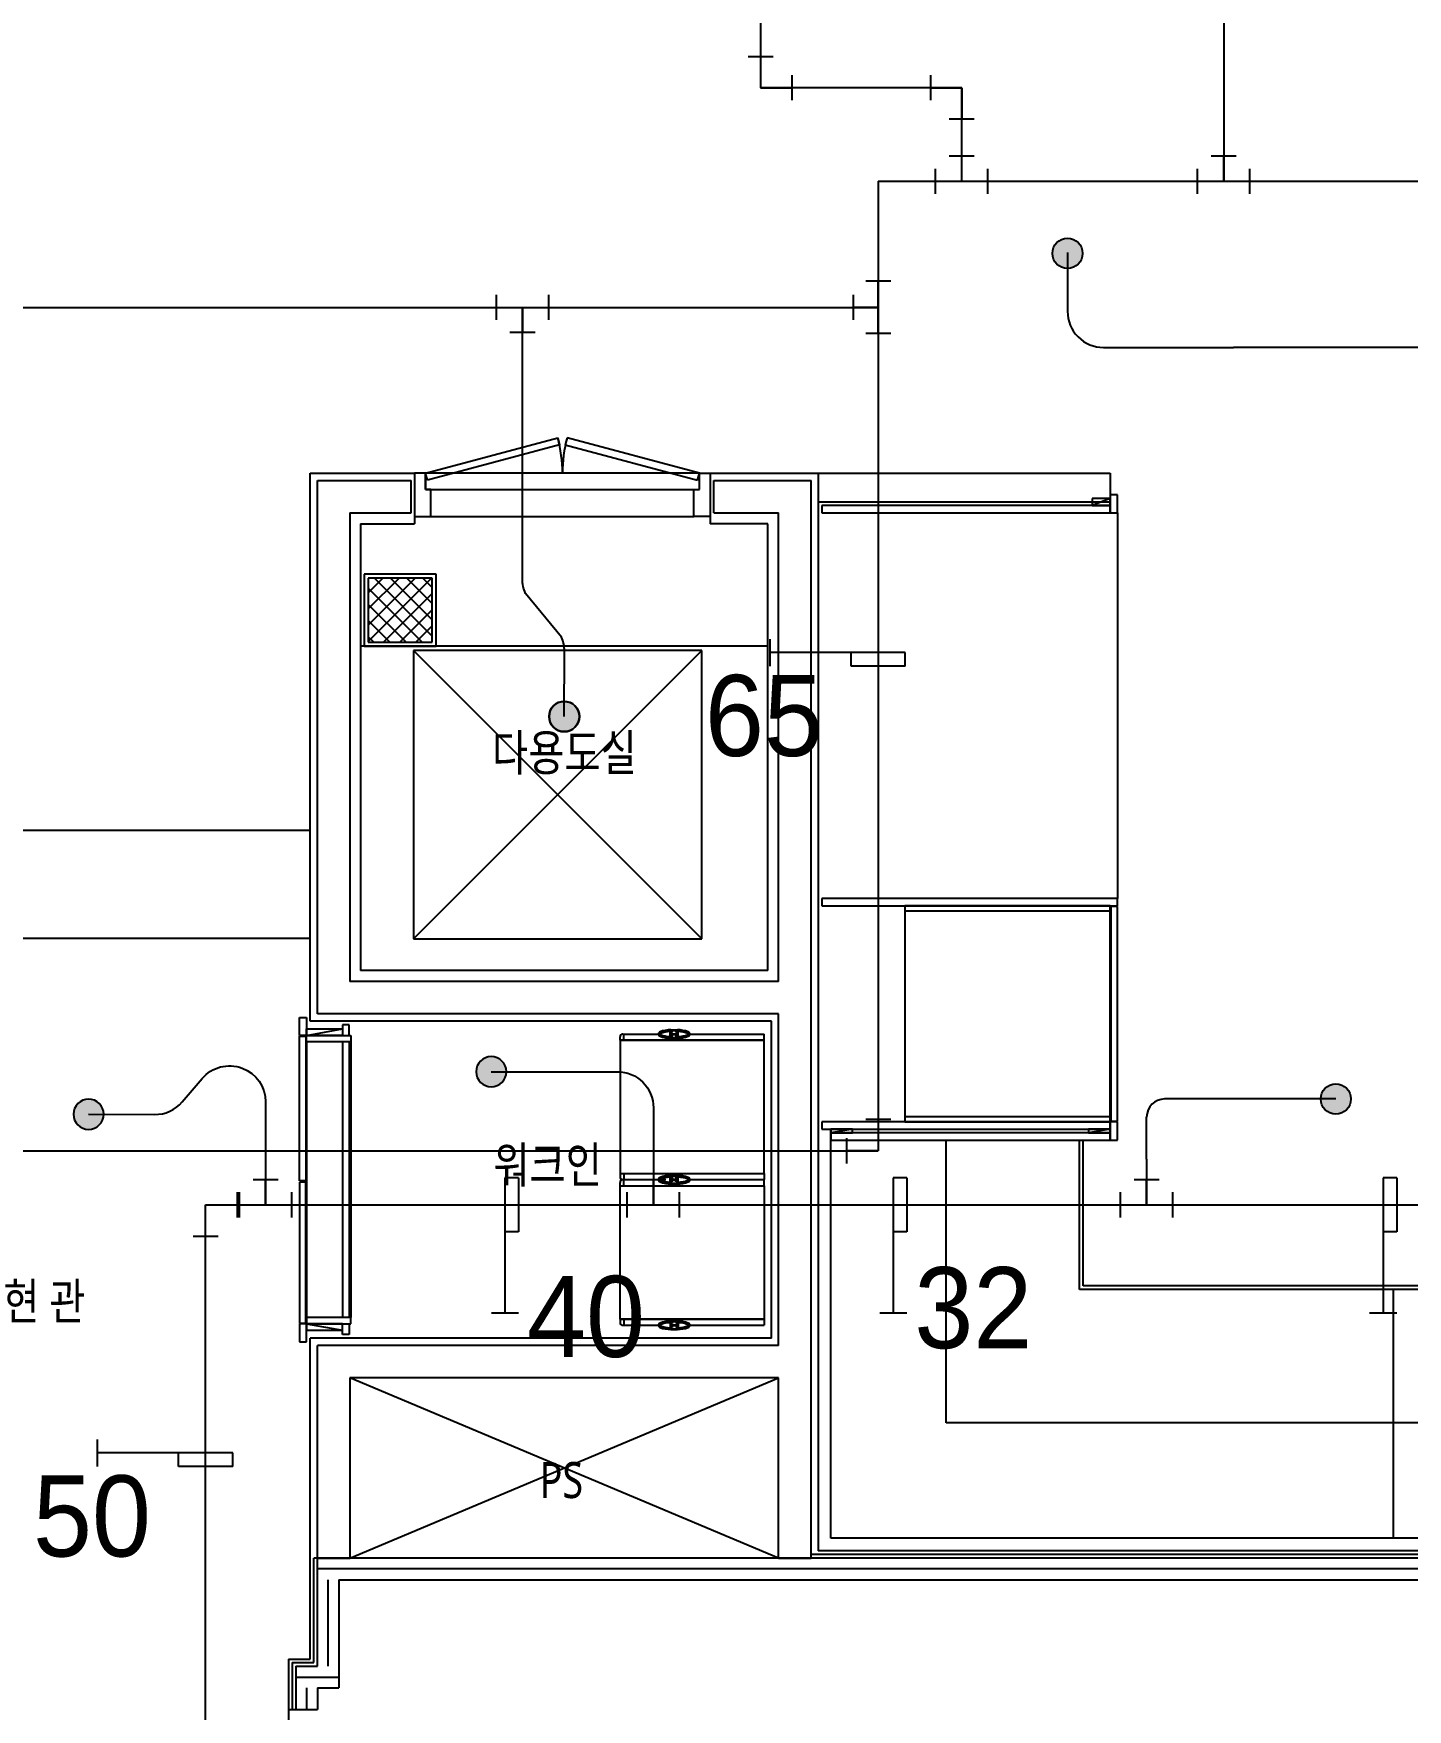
# Model space of a CAD drawing. Header units: millimetres. Extents: x 238075 to 303070, y -258150 to -205841.
# Drawn here: x 268275 to 272088, y -229341 to -224691 of the extents above; entities that cross this region are included whole.
import ezdxf
from ezdxf.enums import TextEntityAlignment as Align

# ---------------------------------------------------------------- set-up
doc = ezdxf.new("R2010")
doc.units = ezdxf.units.MM
doc.header["$LTSCALE"] = 200
for name, color, linetype in [('-소화(SP가지관)', 3, 'Continuous'), ('-소화(SP헤드하향)', 2, 'Continuous'), ('L4', 4, 'Continuous'), ('SP 배관  변경', 6, 'Continuous'), ('SP 후렉시블', 7, 'Continuous'), ('TEX', 3, 'Continuous'), ('아파트', 253, 'Continuous')]:
    doc.layers.add(name, color=color, linetype=linetype)
doc.styles.add('돋움', font='Dotum.ttf')
doc.styles.add('맑은고딕', font='malgun.ttf', dxfattribs={"width": 0.8})
doc.linetypes.add('BATTING', pattern='A,0.0001,-0.1,[134,ltypeshp.shx,S=0.1,R=0,X=-0.1,Y=0],-0.2,[134,ltypeshp.shx,S=0.1,R=180,X=0.1,Y=0],-0.1', length=0.4001)

# ---------------------------------------------------------------- blocks, each defined once
blk = doc.blocks.new('A$C39172136')
at = {"layer": '-소화(SP헤드하향)'}
blk.add_hatch(color=0, dxfattribs=at).paths.add_polyline_path([(0, -42, -1), (0, 42, -1)])
at = {"layer": '-소화(SP헤드하향)', "color": 0}
blk.add_circle((0, 0), 42, dxfattribs=at)
blk = doc.blocks.new('A$C4E9C0D0D')
at = {"layer": '-소화(SP헤드하향)'}
blk.add_hatch(color=0, dxfattribs=at).paths.add_polyline_path([(2642, 2600, -1), (2558, 2600, -1)])
at = {"layer": '-소화(SP헤드하향)', "color": 0}
blk.add_circle((2600, 2600, 0), 42, dxfattribs=at)
blk = doc.blocks.new('A$C78BA73EA')
for p, q in [((0.5, 5), (0.5, 0)), ((1, 5), (0.5, 5)), ((1, 5), (1, 3)), ((1, 3), (0.5, 3)), ((1, 0), (0, 0))]:
    blk.add_line(p, q)
blk = doc.blocks.new('A$C1978247E')
at = {"color": 0}
for p, q in [((-45.1, 90), (45.1, 90)), ((0, 0), (0, 90)), ((-93.8, -45.1), (-93.8, 45.1)), ((93.8, 0), (-93.8, 0)), ((93.8, -45.1), (93.8, 45.1))]:
    blk.add_line(p, q, dxfattribs=at)
blk = doc.blocks.new('A$C476E3A35')
at = {"color": 0}
for p, q in [((112.5, 0), (0, 0)), ((0, 0), (0, -113.2)), ((112.5, 45.1), (112.5, -45.1)), ((-45.1, -113.2), (45.1, -113.2))]:
    blk.add_line(p, q, dxfattribs=at)

msp = doc.modelspace()

# ---------------------------------------------------------------- linework, layer by layer
at = {"layer": '-소화(SP가지관)', "color": 6}
for p, q in [((271577.7, -222348.2, 54985.4), (271577.7, -225101.2, 54985.4)), ((270292.7, -222554.1, 54985.4), (270292.7, -224841.7, 54985.4)), ((270850.6, -224841.7, 54985.4), (270292.7, -224841.7, 54985.4)), ((270850.6, -225101.2, 54985.4), (270850.6, -224841.7, 54985.4)), ((267597.7, -225451.2, 54985.4), (270619.1, -225451.2, 54985.4)), ((269995.1, -227814.9, 54985.4), (269995.1, -227941.2, 54985.4)), ((271363.8, -227814.3, 54985.4), (271363.8, -227941.2, 54985.4))]:
    msp.add_line(p, q, dxfattribs=at)
at = {"layer": '-소화(SP가지관)', "color": 2, "ltscale": 0.25}
for p, q in [((270619.1, -225101.2, 54985.4), (277737.7, -225101.2, 54985.4)), ((270619.1, -225101.2, 54985.4), (270619.1, -227791.2, 54985.4)), ((267552.6, -227791.2, 54985.4), (270619.1, -227791.2, 54985.4)), ((268752.6, -229736.8, 54985.4), (268752.6, -227941.2, 54985.4)), ((268752.6, -227941.2, 54985.4), (273060.9, -227941.2, 54985.4))]:
    msp.add_line(p, q, dxfattribs=at)
at = {"layer": '-소화(SP가지관)', "ltscale": 2}
for p, q in [((269631.7, -225974.1, 54985.4), (269631.7, -225451.2, 54985.4)), ((274010.7, -225562.3, 54985.4), (271604.5, -225562.3, 54985.4))]:
    msp.add_line(p, q, dxfattribs=at)
for p, q in [((271888.8, -227647.4, 54985.4), (271413.8, -227647.4, 54985.4)), ((271363.8, -227814.3, 54985.4), (271363.8, -227697.4, 54985.4))]:
    msp.add_line(p, q)
msp.add_arc((271413.8, -227697.4, 54985.4), 50, 90, 180)
at = {"layer": 'L4'}
for p, q in [((269362.6, -225911.2), (269729.7, -225812.9)), ((269734.9, -225832.2), (269367.8, -225930.5)), ((269729.7, -225812.9), (269734.9, -225832.2)), ((269755.6, -225812.9), (269750.4, -225832.2)), ((269750.4, -225832.2), (270117.5, -225930.5)), ((270122.6, -225911.2), (269755.6, -225812.9)), ((269042.6, -227431.2), (269042.6, -225911.2)), ((269042.6, -225911.2), (269332.6, -225911.2)), ((269062.6, -225931.2), (269322.6, -225931.2)), ((269062.6, -227411.2), (269062.6, -225931.2)), ((269322.6, -226021.2), (269322.6, -225931.2)), ((269362.6, -225911.2), (269332.6, -225911.2)), ((269332.6, -225911.2), (269332.6, -226031.2)), ((269367.8, -225930.5), (269362.6, -225911.2)), ((269362.6, -225956.2), (269362.6, -225911.2)), ((270122.6, -225911.2), (269362.6, -225911.2)), ((269362.6, -225911.2), (269362.6, -225956.2)), ((270117.5, -225930.5), (270122.6, -225911.2)), ((270122.6, -225911.2), (270152.6, -225911.2)), ((270122.6, -225956.2), (270122.6, -225911.2)), ((270122.6, -225956.2), (270122.6, -225911.2)), ((270152.6, -225911.2), (270452.6, -225911.2)), ((270152.6, -225911.2), (270152.6, -226031.2)), ((270162.6, -225931.2), (270432.6, -225931.2)), ((270162.6, -226021.2), (270162.6, -225931.2)), ((270432.6, -228921.2), (270432.6, -225931.2)), ((270452.6, -225911.2), (270452.6, -228901.2)), ((270452.6, -225911.2), (271262.6, -225911.2)), ((271262.6, -225911.2), (271262.6, -225991.2)), ((269377.6, -225956.2), (269362.6, -225956.2)), ((269362.6, -225956.2), (270122.6, -225956.2)), ((269377.6, -226031.2), (269377.6, -225956.2)), ((270107.6, -226031.2), (270107.6, -225956.2)), ((270107.6, -225956.2), (270122.6, -225956.2)), ((271262.6, -225981.2), (271212.6, -226001.2)), ((271212.6, -225981.2), (271212.6, -226001.2)), ((271262.6, -225981.2), (271212.6, -225981.2)), ((271282.6, -225971.2), (271262.6, -225971.2)), ((271262.6, -225971.2), (271262.6, -226021.2)), ((271262.6, -226001.2), (271262.6, -225981.2)), ((271282.6, -226021.2), (271282.6, -225971.2)), ((269152.6, -226021.2), (269152.6, -227321.2)), ((269152.6, -226021.2), (269322.6, -226021.2)), ((269332.6, -226031.2), (269332.6, -226051.2)), ((269332.6, -226031.2), (269377.6, -226031.2)), ((269377.6, -226031.2), (270107.6, -226031.2)), ((270152.6, -226031.2), (270107.6, -226031.2)), ((270152.6, -226031.2), (270152.6, -226051.2)), ((270162.6, -226021.2), (270342.6, -226021.2)), ((270342.6, -227321.2), (270342.6, -226021.2)), ((271262.6, -225991.2), (270452.6, -225991.2)), ((270462.6, -226001.2), (270462.6, -226021.2)), ((271262.6, -226001.2), (270462.6, -226001.2)), ((270462.6, -226021.2), (271262.6, -226021.2)), ((271212.6, -226001.2), (271262.6, -226001.2)), ((271262.6, -226021.2), (271262.6, -226001.2)), ((271262.6, -226021.2), (271282.6, -226021.2)), ((271282.6, -226021.2), (271282.6, -227091.2)), ((271282.6, -226021.2), (271282.6, -227091.2)), ((269182.6, -226051.2), (269182.6, -227291.2)), ((269182.6, -226051.2), (269332.6, -226051.2)), ((270312.6, -226051.2), (270152.6, -226051.2)), ((270312.6, -227291.2), (270312.6, -226051.2)), ((269392.6, -226191.2), (269192.6, -226191.2)), ((269192.6, -226191.2), (269192.6, -226391.2)), ((269381.4, -226202.5), (269203.9, -226202.5)), ((269203.9, -226202.5), (269203.9, -226380)), ((269203.9, -226243), (269244.4, -226202.5)), ((269203.9, -226287.9), (269289.3, -226202.5)), ((269203.9, -226332.8), (269334.2, -226202.5)), ((269203.9, -226377.7), (269379.1, -226202.5)), ((269381.4, -226362.9), (269221, -226202.5)), ((269381.4, -226318), (269265.9, -226202.5)), ((269381.4, -226273.1), (269310.8, -226202.5)), ((269381.4, -226228.2), (269355.7, -226202.5)), ((269381.4, -226380), (269381.4, -226202.5)), ((269392.6, -226391.2), (269392.6, -226191.2)), ((269353.6, -226380), (269203.9, -226230.3)), ((269246.5, -226380), (269381.4, -226245.1)), ((269308.7, -226380), (269203.9, -226275.2)), ((269291.4, -226380), (269381.4, -226290)), ((269263.8, -226380), (269203.9, -226320.1)), ((269336.3, -226380), (269381.4, -226334.9)), ((270312.6, -226391.2), (269182.6, -226391.2)), ((269192.6, -226391.2), (269392.6, -226391.2)), ((269218.9, -226380), (269203.9, -226365)), ((269203.9, -226380), (269381.4, -226380)), ((269329.5, -226403.4, 0), (270129.5, -227203.4, 0)), ((269329.5, -227203.4, 0), (270129.5, -226403.4, 0)), ((270129.5, -226403.4, 0), (269329.5, -226403.4, 0)), ((269329.5, -226403.4, 0), (269329.5, -227203.4, 0)), ((269381.2, -226380), (269381.4, -226379.8)), ((270129.5, -227203.4, 0), (270129.5, -226403.4, 0)), ((267812.6, -226901.2), (269042.6, -226901.2)), ((270462.6, -227091.2), (270462.6, -227111.2)), ((271282.6, -227091.2), (270462.6, -227091.2)), ((271282.6, -227111.2), (271282.6, -227091.2)), ((270462.6, -227111.2), (271282.6, -227111.2)), ((271262.6, -227111.2), (270692.6, -227111.2)), ((270692.6, -227111.2), (270692.6, -227711.2)), ((271262.6, -227126.2), (270692.6, -227126.2)), ((271262.6, -227711.2), (271262.6, -227111.2)), ((271282.6, -227113.2), (271264.6, -227113.2)), ((271264.6, -227113.2), (271264.6, -227709.2)), ((271282.6, -227709.2), (271282.6, -227113.2)), ((267812.6, -227201.2), (269042.6, -227201.2)), ((269329.5, -227203.4, 0), (270129.5, -227203.4, 0)), ((270312.6, -227291.2), (269182.6, -227291.2)), ((270342.6, -227321.2), (269152.6, -227321.2)), ((269012.6, -227471.2), (269012.6, -227421.2)), ((269012.6, -227421.2), (269032.6, -227421.2)), ((269032.6, -227421.2), (269032.6, -227471.2)), ((270322.6, -227431.2), (269042.6, -227431.2)), ((270342.6, -227411.2), (269062.6, -227411.2)), ((270322.6, -228311.2), (270322.6, -227431.2)), ((270342.6, -228331.2), (270342.6, -227411.2)), ((269032.6, -227471.2), (269012.6, -227471.2)), ((269012.6, -227874.2), (269012.6, -227473.3)), ((269012.6, -227473.3), (269030.6, -227473.3)), ((269030.6, -227473.3), (269030.6, -227874.2)), ((269032.6, -227471.2), (269132.6, -227453.2)), ((269032.6, -227471.2), (269032.6, -227453.2)), ((269032.6, -227453.2), (269132.6, -227453.2)), ((269032.6, -227489.2), (269032.6, -227471.2)), ((269032.6, -227471.2), (269155.6, -227471.2)), ((269132.6, -227471.2), (269032.6, -227471.2)), ((269150.6, -227441.2), (269132.6, -227441.2)), ((269132.6, -227441.2), (269132.6, -227471.2)), ((269132.6, -227453.2), (269132.6, -227471.2)), ((269132.6, -227471.2), (269150.6, -227471.2)), ((269150.6, -227471.2), (269150.6, -227441.2)), ((269155.6, -227471.2), (269155.6, -227489.2)), ((269902.6, -227484.2), (269902.6, -227475.2)), ((269910.6, -227467.2), (270010.6, -227467.2)), ((269912.6, -227484.2), (269912.6, -227467.2)), ((270009.1, -227467.2), (270012.6, -227467.2)), ((270041.4, -227474), (270041.4, -227460.4)), ((270043.4, -227455.7), (270061.8, -227455.7)), ((270043.4, -227457.2), (270061.8, -227457.2)), ((270043.4, -227459.2), (270043.4, -227460.7)), ((270047.1, -227460.7), (270043.4, -227460.7)), ((270043.4, -227466.2), (270043.4, -227462.7)), ((270045.9, -227466.2), (270043.4, -227466.2)), ((270045.9, -227466.2), (270043.4, -227466.2)), ((270043.4, -227471.7), (270043.4, -227468.2)), ((270045.9, -227468.2), (270043.4, -227468.2)), ((270047.1, -227473.7), (270043.4, -227473.7)), ((270043.4, -227473.7), (270043.4, -227475.2)), ((270043.4, -227475.2), (270043.4, -227473.7)), ((270043.4, -227477.2), (270061.8, -227477.2)), ((270045.9, -227465.7), (270045.9, -227466.2)), ((270047.1, -227465.7), (270045.9, -227465.7)), ((270045.9, -227465.7), (270045.9, -227466.2)), ((270047.1, -227465.7), (270045.9, -227465.7)), ((270045.9, -227468.7), (270045.9, -227468.2)), ((270045.9, -227468.7), (270045.9, -227468.2)), ((270047.1, -227468.7), (270045.9, -227468.7)), ((270047.1, -227468.7), (270045.9, -227468.7)), ((270047.1, -227462.7), (270047.1, -227460.7)), ((270047.1, -227465.7), (270047.1, -227466.2)), ((270047.1, -227465.7), (270047.1, -227466.2)), ((270047.1, -227466.2), (270058.1, -227466.2)), ((270047.1, -227468.7), (270047.1, -227468.2)), ((270047.1, -227468.7), (270047.1, -227468.2)), ((270047.1, -227468.2), (270058.1, -227468.2)), ((270047.1, -227473.7), (270047.1, -227471.7)), ((270052.6, -227468.2), (270052.6, -227466.2)), ((270058.1, -227462.7), (270058.1, -227460.7)), ((270058.1, -227460.7), (270061.8, -227460.7)), ((270058.1, -227465.7), (270058.1, -227466.2)), ((270058.1, -227465.7), (270059.3, -227465.7)), ((270058.1, -227465.7), (270058.1, -227466.2)), ((270058.1, -227465.7), (270059.3, -227465.7)), ((270058.1, -227468.7), (270058.1, -227468.2)), ((270058.1, -227468.7), (270058.1, -227468.2)), ((270058.1, -227468.7), (270059.3, -227468.7)), ((270058.1, -227468.7), (270059.3, -227468.7)), ((270058.1, -227473.7), (270058.1, -227471.7)), ((270058.1, -227473.7), (270061.8, -227473.7)), ((270059.3, -227465.7), (270059.3, -227466.2)), ((270059.3, -227465.7), (270059.3, -227466.2)), ((270059.3, -227466.2), (270061.8, -227466.2)), ((270059.3, -227466.2), (270061.8, -227466.2)), ((270059.3, -227468.7), (270059.3, -227468.2)), ((270059.3, -227468.2), (270061.9, -227468.2)), ((270059.3, -227468.7), (270059.3, -227468.2)), ((270061.8, -227459.2), (270061.8, -227460.7)), ((270061.8, -227466.2), (270061.8, -227462.7)), ((270061.8, -227473.7), (270061.8, -227475.2)), ((270061.8, -227475.2), (270061.8, -227473.7)), ((270061.9, -227471.7), (270061.9, -227468.2)), ((270063.8, -227474), (270063.8, -227460.4)), ((270092.6, -227467.2), (270096.1, -227467.2)), ((270094.6, -227467.2), (270302.6, -227467.2)), ((270302.6, -227484.2), (270302.6, -227467.2)), ((269032.6, -227489.2), (269032.6, -228253.2)), ((269155.6, -227489.2), (269032.6, -227489.2)), ((269132.6, -227489.2), (269132.6, -228253.2)), ((269150.6, -227489.2), (269150.6, -228253.2)), ((269155.6, -227489.2), (269155.6, -228253.2)), ((270302.6, -227484.2), (269902.6, -227484.2)), ((269902.6, -227484.2), (269902.6, -227854.2)), ((269902.6, -227484.2), (270302.6, -227484.2)), ((270043.4, -227478.7), (270061.8, -227478.7)), ((270302.6, -227854.2), (270302.6, -227484.2)), ((270692.6, -227696.2), (271262.6, -227696.2)), ((271264.6, -227709.2), (271282.6, -227709.2)), ((270462.6, -227711.2), (270462.6, -227731.2)), ((271262.6, -227711.2), (270462.6, -227711.2)), ((270462.6, -227731.2), (271262.6, -227731.2)), ((270487.6, -228866.2), (270487.6, -227731.2)), ((270547.6, -227731.2), (270487.6, -227741.2)), ((270547.6, -227731.2), (270487.6, -227731.2)), ((270487.6, -227731.2), (270487.6, -227741.2)), ((270487.6, -227741.2), (270547.6, -227741.2)), ((270487.6, -227741.2), (270487.6, -227761.2)), ((271262.6, -227741.2), (270487.6, -227741.2)), ((270547.6, -227741.2), (270547.6, -227731.2)), ((270692.6, -227711.2), (271262.6, -227711.2)), ((271262.6, -227731.2), (271202.6, -227741.2)), ((271262.6, -227731.2), (271202.6, -227731.2)), ((271202.6, -227731.2), (271202.6, -227741.2)), ((271202.6, -227741.2), (271262.6, -227741.2)), ((271282.6, -227711.2), (271262.6, -227711.2)), ((271262.6, -227711.2), (271262.6, -227761.2)), ((271262.6, -227731.2), (271262.6, -227711.2)), ((271262.6, -227741.2), (271262.6, -227731.2)), ((271262.6, -227761.2), (271262.6, -227741.2)), ((271282.6, -227761.2), (271282.6, -227711.2)), ((270487.6, -227761.2), (271262.6, -227761.2)), ((270807.6, -228546.2), (270807.6, -227761.2)), ((271177.6, -228176.2), (271177.6, -227761.2)), ((271187.6, -228166.2), (271187.6, -227761.2)), ((271262.6, -227761.2), (271282.6, -227761.2)), ((269030.6, -227874.2), (269012.6, -227874.2)), ((269032.6, -227876.2), (269012.6, -227876.2)), ((269030.6, -227878.2), (269012.6, -227878.2)), ((269012.6, -227878.2), (269012.6, -228269.1)), ((269030.6, -228269.1), (269030.6, -227878.2)), ((269902.6, -227854.2), (270302.6, -227854.2)), ((269902.6, -227854.2), (269902.6, -227863.2)), ((269902.6, -227854.2), (270302.6, -227854.2)), ((269902.6, -227888.2), (269902.6, -227879.2)), ((269902.6, -227888.2), (270302.6, -227888.2)), ((269902.6, -228258.2), (269902.6, -227888.2)), ((269902.6, -227888.2), (270302.6, -227888.2)), ((269910.6, -227871.2), (270010.6, -227871.2)), ((269910.6, -227871.2), (270010.6, -227871.2)), ((269912.6, -227854.2), (269912.6, -227871.2)), ((269912.6, -227888.2), (269912.6, -227871.2)), ((270009.1, -227871.2), (270012.6, -227871.2)), ((270041.4, -227878), (270041.4, -227864.4)), ((270043.4, -227859.7), (270061.8, -227859.7)), ((270043.4, -227861.2), (270061.8, -227861.2)), ((270043.4, -227863.2), (270043.4, -227864.7)), ((270047.1, -227864.7), (270043.4, -227864.7)), ((270043.4, -227870.2), (270043.4, -227866.7)), ((270045.9, -227870.2), (270043.4, -227870.2)), ((270045.9, -227870.2), (270043.4, -227870.2)), ((270043.4, -227875.7), (270043.4, -227872.2)), ((270045.9, -227872.2), (270043.4, -227872.2)), ((270047.1, -227877.7), (270043.4, -227877.7)), ((270043.4, -227877.7), (270043.4, -227879.2)), ((270043.4, -227879.2), (270043.4, -227877.7)), ((270043.4, -227881.2), (270061.8, -227881.2)), ((270043.4, -227882.7), (270061.8, -227882.7)), ((270045.9, -227869.7), (270045.9, -227870.2)), ((270047.1, -227869.7), (270045.9, -227869.7)), ((270045.9, -227869.7), (270045.9, -227870.2)), ((270047.1, -227869.7), (270045.9, -227869.7)), ((270045.9, -227872.7), (270045.9, -227872.2)), ((270045.9, -227872.7), (270045.9, -227872.2)), ((270047.1, -227872.7), (270045.9, -227872.7)), ((270047.1, -227872.7), (270045.9, -227872.7)), ((270047.1, -227866.7), (270047.1, -227864.7)), ((270047.1, -227869.7), (270047.1, -227870.2)), ((270047.1, -227869.7), (270047.1, -227870.2)), ((270047.1, -227870.2), (270058.1, -227870.2)), ((270047.1, -227872.7), (270047.1, -227872.2)), ((270047.1, -227872.7), (270047.1, -227872.2)), ((270047.1, -227872.2), (270058.1, -227872.2)), ((270047.1, -227877.7), (270047.1, -227875.7)), ((270052.6, -227872.2), (270052.6, -227870.2)), ((270058.1, -227866.7), (270058.1, -227864.7)), ((270058.1, -227864.7), (270061.8, -227864.7)), ((270058.1, -227869.7), (270058.1, -227870.2)), ((270058.1, -227869.7), (270059.3, -227869.7)), ((270058.1, -227869.7), (270058.1, -227870.2)), ((270058.1, -227869.7), (270059.3, -227869.7)), ((270058.1, -227872.7), (270058.1, -227872.2)), ((270058.1, -227872.7), (270058.1, -227872.2)), ((270058.1, -227872.7), (270059.3, -227872.7)), ((270058.1, -227872.7), (270059.3, -227872.7)), ((270058.1, -227877.7), (270058.1, -227875.7)), ((270058.1, -227877.7), (270061.8, -227877.7)), ((270059.3, -227869.7), (270059.3, -227870.2)), ((270059.3, -227869.7), (270059.3, -227870.2)), ((270059.3, -227870.2), (270061.8, -227870.2)), ((270059.3, -227870.2), (270061.8, -227870.2)), ((270059.3, -227872.7), (270059.3, -227872.2)), ((270059.3, -227872.2), (270061.9, -227872.2)), ((270059.3, -227872.7), (270059.3, -227872.2)), ((270061.8, -227863.2), (270061.8, -227864.7)), ((270061.8, -227870.2), (270061.8, -227866.7)), ((270061.8, -227877.7), (270061.8, -227879.2)), ((270061.8, -227879.2), (270061.8, -227877.7)), ((270061.9, -227875.7), (270061.9, -227872.2)), ((270063.8, -227878), (270063.8, -227864.4)), ((270092.6, -227871.2), (270096.1, -227871.2)), ((270094.6, -227871.2), (270302.6, -227871.2)), ((270094.6, -227871.2), (270302.6, -227871.2)), ((270302.6, -227854.2), (270302.6, -227871.2)), ((270302.6, -227888.2), (270302.6, -227871.2)), ((270302.6, -227888.2), (270302.6, -228258.2)), ((274187.6, -228166.2), (271187.6, -228166.2)), ((274197.6, -228176.2), (271177.6, -228176.2)), ((272047.6, -228176.2), (272047.6, -228866.2)), ((269032.6, -228253.2), (269032.6, -228271.2)), ((269155.6, -228253.2), (269032.6, -228253.2)), ((269155.6, -228271.2), (269155.6, -228253.2)), ((269902.6, -228258.2), (269902.6, -228267.2)), ((269902.6, -228258.2), (270302.6, -228258.2)), ((270302.6, -228258.2), (269902.6, -228258.2)), ((269912.6, -228258.2), (269912.6, -228275.2)), ((270041.4, -228268.4), (270041.4, -228282)), ((270043.4, -228263.7), (270061.8, -228263.7)), ((270043.4, -228265.2), (270061.8, -228265.2)), ((270043.4, -228268.7), (270043.4, -228267.2)), ((270043.4, -228267.2), (270043.4, -228268.7)), ((270061.8, -228268.7), (270061.8, -228267.2)), ((270061.8, -228267.2), (270061.8, -228268.7)), ((270063.8, -228268.4), (270063.8, -228282)), ((270302.6, -228258.2), (270302.6, -228275.2)), ((269012.6, -228269.1), (269030.6, -228269.1)), ((269012.6, -228271.2), (269012.6, -228321.2)), ((269032.6, -228271.2), (269012.6, -228271.2)), ((269032.6, -228271.2), (269132.6, -228289.2)), ((269032.6, -228271.2), (269155.6, -228271.2)), ((269032.6, -228271.2), (269032.6, -228289.2)), ((269132.6, -228271.2), (269032.6, -228271.2)), ((269032.6, -228321.2), (269032.6, -228271.2)), ((269032.6, -228289.2), (269132.6, -228289.2)), ((269042.6, -229201.2), (269042.6, -228311.2)), ((270322.6, -228311.2), (269042.6, -228311.2)), ((269132.6, -228301.2), (269132.6, -228271.2)), ((269132.6, -228271.2), (269150.6, -228271.2)), ((269132.6, -228289.2), (269132.6, -228271.2)), ((269150.6, -228301.2), (269132.6, -228301.2)), ((269150.6, -228271.2), (269150.6, -228301.2)), ((269910.6, -228275.2), (270010.6, -228275.2)), ((270009.1, -228275.2), (270012.6, -228275.2)), ((270047.1, -228268.7), (270043.4, -228268.7)), ((270043.4, -228270.7), (270043.4, -228274.2)), ((270045.9, -228274.2), (270043.4, -228274.2)), ((270045.9, -228276.2), (270043.4, -228276.2)), ((270043.4, -228276.2), (270043.4, -228279.7)), ((270045.9, -228276.2), (270043.4, -228276.2)), ((270043.4, -228283.2), (270043.4, -228281.7)), ((270047.1, -228281.7), (270043.4, -228281.7)), ((270043.4, -228285.2), (270061.8, -228285.2)), ((270043.4, -228286.7), (270061.8, -228286.7)), ((270047.1, -228273.7), (270045.9, -228273.7)), ((270045.9, -228273.7), (270045.9, -228274.2)), ((270047.1, -228273.7), (270045.9, -228273.7)), ((270045.9, -228273.7), (270045.9, -228274.2)), ((270045.9, -228276.7), (270045.9, -228276.2)), ((270045.9, -228276.7), (270045.9, -228276.2)), ((270047.1, -228276.7), (270045.9, -228276.7)), ((270047.1, -228276.7), (270045.9, -228276.7)), ((270047.1, -228268.7), (270047.1, -228270.7)), ((270047.1, -228273.7), (270047.1, -228274.2)), ((270047.1, -228273.7), (270047.1, -228274.2)), ((270047.1, -228274.2), (270058.1, -228274.2)), ((270047.1, -228276.7), (270047.1, -228276.2)), ((270047.1, -228276.7), (270047.1, -228276.2)), ((270047.1, -228276.2), (270058.1, -228276.2)), ((270047.1, -228279.7), (270047.1, -228281.7)), ((270052.6, -228274.2), (270052.6, -228276.2)), ((270058.1, -228268.7), (270061.8, -228268.7)), ((270058.1, -228268.7), (270058.1, -228270.7)), ((270058.1, -228273.7), (270059.3, -228273.7)), ((270058.1, -228273.7), (270058.1, -228274.2)), ((270058.1, -228273.7), (270059.3, -228273.7)), ((270058.1, -228273.7), (270058.1, -228274.2)), ((270058.1, -228276.7), (270058.1, -228276.2)), ((270058.1, -228276.7), (270058.1, -228276.2)), ((270058.1, -228276.7), (270059.3, -228276.7)), ((270058.1, -228276.7), (270059.3, -228276.7)), ((270058.1, -228279.7), (270058.1, -228281.7)), ((270058.1, -228281.7), (270061.8, -228281.7)), ((270059.3, -228273.7), (270059.3, -228274.2)), ((270059.3, -228273.7), (270059.3, -228274.2)), ((270059.3, -228274.2), (270061.9, -228274.2)), ((270059.3, -228276.7), (270059.3, -228276.2)), ((270059.3, -228276.2), (270061.8, -228276.2)), ((270059.3, -228276.7), (270059.3, -228276.2)), ((270059.3, -228276.2), (270061.8, -228276.2)), ((270061.8, -228276.2), (270061.8, -228279.7)), ((270061.8, -228283.2), (270061.8, -228281.7)), ((270061.9, -228270.7), (270061.9, -228274.2)), ((270092.6, -228275.2), (270096.1, -228275.2)), ((270094.6, -228275.2), (270302.6, -228275.2)), ((269012.6, -228321.2), (269032.6, -228321.2)), ((269062.6, -228921.2), (269062.6, -228331.2)), ((270342.6, -228331.2), (269062.6, -228331.2)), ((269152.6, -228421.2), (269152.6, -228921.2)), ((270342.6, -228921.2), (269152.6, -228421.2)), ((269152.6, -228921.2), (270342.6, -228421.2)), ((270342.6, -228421.2), (269152.6, -228421.2)), ((270342.6, -228921.2), (270342.6, -228421.2)), ((274567.6, -228546.2), (270807.6, -228546.2)), ((274787.6, -228866.2), (270487.6, -228866.2)), ((274827.6, -228911.2), (270432.6, -228911.2)), ((274827.6, -228901.2), (270452.6, -228901.2)), ((269052.6, -229211.2), (269052.6, -228921.2)), ((269062.6, -228921.2), (269052.6, -228921.2)), ((274827.6, -228921.2), (269062.6, -228921.2)), ((269062.6, -228921.2), (269152.6, -228921.2)), ((269062.6, -229221.2), (269062.6, -228921.2)), ((274827.6, -228951.2), (269062.6, -228951.2)), ((270342.6, -228921.2), (270432.6, -228921.2)), ((270432.6, -228921.2), (270432.6, -228921.2)), ((269092.6, -229221.2), (269092.6, -228981.2)), ((269122.6, -228981.2, 54985.4), (274832.6, -228981.2, 54985.4)), ((269122.6, -228981.2, 54985.4), (269122.6, -229281.2, 54985.4)), ((268982.6, -229201.2), (268982.6, -229341.2)), ((268982.6, -229201.2), (269042.6, -229201.2)), ((268992.6, -229211.2), (268992.6, -229341.2)), ((268992.6, -229211.2), (269052.6, -229211.2)), ((269002.6, -229221.2), (269002.6, -229341.2)), ((269002.6, -229221.2), (269062.6, -229221.2)), ((269002.6, -229251.2), (269122.6, -229251.2)), ((269032.6, -229281.2), (269032.6, -229341.2)), ((269062.6, -229281.2, 54985.4), (269062.6, -229341.2, 54985.4)), ((269062.6, -229281.2, 54985.4), (269122.6, -229281.2, 54985.4)), ((268982.6, -229341.2, 54985.4), (268982.6, -229481.2, 54985.4)), ((268982.6, -229341.2, 54985.4), (269062.6, -229341.2, 54985.4))]:
    msp.add_line(p, q, dxfattribs=at)
at = {"layer": 'L4', "extrusion": (-4e-16, 0, -1)}
for p, q in [((270047.1, -227462.7), (270043.4, -227462.7)), ((270047.1, -227462.7), (270043.4, -227462.7)), ((270047.1, -227471.7), (270043.4, -227471.7)), ((270047.1, -227471.7), (270043.4, -227471.7)), ((270047.1, -227462.5), (270047.1, -227462.7)), ((270047.1, -227866.7), (270043.4, -227866.7)), ((270047.1, -227866.7), (270043.4, -227866.7)), ((270047.1, -227875.7), (270043.4, -227875.7)), ((270047.1, -227875.7), (270043.4, -227875.7)), ((270047.1, -227866.5), (270047.1, -227866.7)), ((270047.1, -228270.7), (270043.4, -228270.7)), ((270047.1, -228270.7), (270043.4, -228270.7)), ((270047.1, -228279.7), (270043.4, -228279.7)), ((270047.1, -228279.7), (270043.4, -228279.7)), ((270047.1, -228279.9), (270047.1, -228279.7))]:
    msp.add_line(p, q, dxfattribs=at)
at = {"layer": 'L4', "extrusion": (4e-16, 0, -1)}
for p, q in [((270058.1, -227462.5), (270058.1, -227462.7)), ((270058.1, -227462.7), (270061.8, -227462.7)), ((270058.1, -227462.7), (270061.8, -227462.7)), ((270058.1, -227471.7), (270061.9, -227471.7)), ((270058.1, -227471.7), (270061.8, -227471.7)), ((270058.1, -227866.5), (270058.1, -227866.7)), ((270058.1, -227866.7), (270061.8, -227866.7)), ((270058.1, -227866.7), (270061.8, -227866.7)), ((270058.1, -227875.7), (270061.9, -227875.7)), ((270058.1, -227875.7), (270061.8, -227875.7)), ((270058.1, -228270.7), (270061.9, -228270.7)), ((270058.1, -228270.7), (270061.8, -228270.7)), ((270058.1, -228279.7), (270061.8, -228279.7)), ((270058.1, -228279.9), (270058.1, -228279.7)), ((270058.1, -228279.7), (270061.8, -228279.7))]:
    msp.add_line(p, q, dxfattribs=at)
at = {"layer": 'L4'}
for centre, radius, start, end in [((269362.6, -225911.2), 380, 0, 15), ((270122.6, -225911.2), 380, 165, 180), ((269910.6, -227475.2), 8, 90, 180), ((270015.6, -227467.2), 6.5, 108.6799, 180.0938), ((270015.6, -227467.2), 6.5, 179.9062, 251.3201), ((270015.6, -227467.2), 5, 113.828, 180.1277), ((270015.6, -227467.2), 5, 179.8723, 246.172), ((270015.6, -227467.2), 3, 114.7251, 245.2749), ((270042.4, -227536.8), 81.1, 89.3216, 110.8855), ((270042.5, -227397.6), 81.1, 249.0763, 270.6375), ((270042.4, -227536.8), 79.6, 89.3154, 111.2508), ((270042.5, -227397.6), 79.6, 248.7109, 270.6436), ((270015.6, -227467.2), 1.8, 115.7463, 244.2537), ((270042.5, -227537.2), 78, 89.3805, 111.1801), ((270042.6, -227397.2), 78, 248.7807, 270.5774), ((270042.5, -227537.2), 76.8, 90.875, 111.1478), ((270042.5, -227537.2), 76.8, 90.875, 111.1478), ((270042.6, -227397.2), 76.8, 248.8095, 269.0792), ((270062.8, -227536.8), 81.1, 69.0954, 90.658), ((270062.8, -227536.8), 79.6, 68.7301, 90.6641), ((270062.6, -227537.2), 78, 68.8003, 90.5984), ((270062.6, -227397.2), 78, 269.4016, 291.1997), ((270062.8, -227397.6), 79.6, 269.3359, 291.2699), ((270062.8, -227397.6), 81.1, 269.342, 290.9046), ((270062.6, -227537.2), 76.8, 68.8308, 89.1021), ((270062.6, -227397.2), 76.8, 270.8979, 291.1692), ((270062.7, -227537.2), 76.8, 68.8308, 89.1021), ((270089.6, -227467.2), 1.8, 295.7463, 64.2537), ((270089.6, -227467.2), 3, 294.7251, 65.2749), ((270089.6, -227467.2), 5, 359.8723, 66.172), ((270089.6, -227467.2), 5, 293.828, 0.1277), ((270089.6, -227467.2), 6.5, 359.9062, 71.3201), ((270089.6, -227467.2), 6.5, 288.6799, 0.0938), ((269910.6, -227863.2), 8, 180, 270), ((269910.6, -227879.2), 8, 90, 180), ((270015.6, -227871.2), 6.5, 108.6799, 180.0938), ((270015.6, -227871.2), 6.5, 179.9062, 251.3201), ((270015.6, -227871.2), 5, 113.828, 180.1277), ((270015.6, -227871.2), 5, 179.8723, 246.172), ((270015.6, -227871.2), 3, 114.7251, 245.2749), ((270042.4, -227940.8), 81.1, 89.3216, 110.8855), ((270042.5, -227801.6), 81.1, 249.0763, 270.6375), ((270042.4, -227940.8), 79.6, 89.3154, 111.2508), ((270042.5, -227801.6), 79.6, 248.7109, 270.6436), ((270015.6, -227871.2), 1.8, 115.7463, 244.2537), ((270042.5, -227941.2), 78, 89.3805, 111.1801), ((270042.6, -227801.2), 78, 248.7807, 270.5774), ((270042.5, -227941.2), 76.8, 90.875, 111.1478), ((270042.5, -227941.2), 76.8, 90.875, 111.1478), ((270042.6, -227801.2), 76.8, 248.8095, 269.0792), ((270062.8, -227940.8), 81.1, 69.0954, 90.658), ((270062.8, -227940.8), 79.6, 68.7301, 90.6641), ((270062.6, -227941.2), 78, 68.8003, 90.5984), ((270062.6, -227801.2), 78, 269.4016, 291.1997), ((270062.8, -227801.6), 79.6, 269.3359, 291.2699), ((270062.8, -227801.6), 81.1, 269.342, 290.9046), ((270062.6, -227941.2), 76.8, 68.8308, 89.1021), ((270062.6, -227801.2), 76.8, 270.8979, 291.1692), ((270062.7, -227941.2), 76.8, 68.8308, 89.1021), ((270089.6, -227871.2), 1.8, 295.7463, 64.2537), ((270089.6, -227871.2), 3, 294.7251, 65.2749), ((270089.6, -227871.2), 5, 359.8723, 66.172), ((270089.6, -227871.2), 5, 293.828, 0.1277), ((270089.6, -227871.2), 6.5, 359.9062, 71.3201), ((270089.6, -227871.2), 6.5, 288.6799, 0.0938), ((269910.6, -228267.2), 8, 180, 270), ((270042.5, -228344.8), 81.1, 89.3625, 110.9237), ((270042.5, -228344.8), 79.6, 89.3564, 111.2891), ((270042.6, -228345.2), 78, 89.4226, 111.2193), ((270042.6, -228345.2), 76.8, 90.9208, 111.1905), ((270062.8, -228344.8), 81.1, 69.0954, 90.658), ((270062.8, -228344.8), 79.6, 68.7301, 90.6641), ((270062.6, -228345.2), 78, 68.8003, 90.5984), ((270062.6, -228345.2), 76.8, 68.8308, 89.1021), ((270015.6, -228275.2), 6.5, 108.6799, 180.0938), ((270015.6, -228275.2), 6.5, 179.9062, 251.3201), ((270015.6, -228275.2), 5, 113.828, 180.1277), ((270015.6, -228275.2), 5, 179.8723, 246.172), ((270015.6, -228275.2), 3, 114.7251, 245.2749), ((270042.4, -228205.6), 81.1, 249.1145, 270.6784), ((270042.4, -228205.6), 79.6, 248.7492, 270.6846), ((270015.6, -228275.2), 1.8, 115.7463, 244.2537), ((270042.5, -228205.2), 78, 248.8199, 270.6195), ((270042.5, -228205.2), 76.8, 248.8522, 269.125), ((270042.5, -228205.2), 76.8, 248.8522, 269.125), ((270062.6, -228205.2), 78, 269.4016, 291.1997), ((270062.8, -228205.6), 79.6, 269.3359, 291.2699), ((270062.8, -228205.6), 81.1, 269.342, 290.9046), ((270062.6, -228205.2), 76.8, 270.8979, 291.1692), ((270062.7, -228205.2), 76.8, 270.8979, 291.1692), ((270089.6, -228275.2), 1.8, 295.7463, 64.2537), ((270089.6, -228275.2), 3, 294.7251, 65.2749), ((270089.6, -228275.2), 5, 359.8723, 66.172), ((270089.6, -228275.2), 5, 293.828, 0.1277), ((270089.6, -228275.2), 6.5, 359.9062, 71.3201), ((270089.6, -228275.2), 6.5, 288.6799, 0.0938)]:
    msp.add_arc(centre, radius, start, end, dxfattribs=at)
at = {"layer": 'SP 배관  변경'}
msp.add_line((268919.1, -227807.6, 54985.4), (268919.1, -227941.2, 54985.4), dxfattribs=at)
at = {"layer": 'SP 후렉시블', "linetype": 'BATTING', "ltscale": 5, "elevation": 54985.4}
for points in [[(271144.2, -225298.9), (271144.2, -225462.3, 0.414214), (271244.2, -225562.3), (271574.5, -225562.3), (271604.5, -225562.3)], [(269747.6, -226586.2), (269748.2, -226405.7, 0.103366), (269740, -226365.6), (269640, -226244.5, -0.102535), (269631.7, -226204.8), (269631.7, -225974.1), (269631.7, -225944.1)], [(269545.1, -227571.7), (269895.1, -227571.7, -0.414214), (269995.1, -227671.7), (269995.1, -227814.9), (269995.1, -227844.9)]]:
    msp.add_lwpolyline(points, format="xyb", dxfattribs=at)
at = {"layer": 'SP 후렉시블', "color": 6, "linetype": 'BATTING', "ltscale": 5, "elevation": 54985.4}
msp.add_lwpolyline([(268427.7, -227689.8), (268611.2, -227690.5, 0.220631), (268687.7, -227655.4), (268743, -227590.5, -0.697236), (268919.1, -227655.4), (268919.1, -227807.6), (268919.1, -227837.6)], format="xyb", dxfattribs=at)
at = {"layer": '아파트'}
msp.add_circle((263075.4, -230841.1, 54985.4), 25000, dxfattribs=at)

# ---------------------------------------------------------------- block references
at = {"layer": '-소화(SP가지관)', "color": 2, "ltscale": 0.25}
for name, p, xscale, yscale, zscale, rotation in [('A$C476E3A35', (270292.7, -224841.7, 54985.4), 0.7731199999823013, 0.7731199999823013, 0.7731199999823013, 90.00000000000006), ('A$C1978247E', (270619.1, -225451.2, 54985.4), -0.773119999980927, 0.773119999980927, 0.773119999980927, 90), ('A$C1978247E', (269631.7, -225451.2, 54985.4), 0.773119999980927, 0.773119999980927, 0.773119999980927, 180), ('A$C476E3A35', (270619.1, -227791.2, 54985.4), -0.7731199999823013, 0.7731199999823013, 0.7731199999823013, 270), ('A$C476E3A35', (268752.6, -227941.2, 54985.4), -0.7731199999823013, 0.7731199999823013, 0.7731199999823013, 90)]:
    msp.add_blockref(name, p, dxfattribs=dict(at, xscale=xscale, yscale=yscale, zscale=zscale, rotation=rotation))
for name, p, xscale, yscale, zscale in [('A$C476E3A35', (270850.6, -224841.7, 54985.4), -0.7731199999823013, 0.7731199999823013, 0.7731199999823013), ('A$C1978247E', (270850.6, -225101.2, 54985.4), -0.773119999980927, 0.773119999980927, 0.773119999980927), ('A$C1978247E', (271577.7, -225101.2, 54985.4), -0.773119999980927, 0.773119999980927, 0.773119999980927), ('A$C1978247E', (268919.1, -227941.2, 54985.4), -0.773119999980927, 0.773119999980927, 0.773119999980927), ('A$C1978247E', (269995.1, -227941.2, 54985.4), -0.773119999980927, 0.773119999980927, 0.773119999980927), ('A$C1978247E', (271363.8, -227941.2, 54985.4), -0.773119999980927, 0.773119999980927, 0.773119999980927)]:
    msp.add_blockref(name, p, dxfattribs=dict(at, xscale=xscale, yscale=yscale, zscale=zscale))
at = {"layer": '-소화(SP헤드하향)', "ltscale": 0.2}
for name, p, rotation in [('A$C39172136', (271144.2, -225301.2, 54985.4), 270), ('A$C39172136', (271144.2, -225301.2, 54985.4), 270), ('A$C4E9C0D0D', (274488.8, -230247.4, 54985.4), 90.00000000139742)]:
    msp.add_blockref(name, p, dxfattribs=dict(at, rotation=rotation))
at = {"layer": '-소화(SP헤드하향)', "color": 12, "ltscale": 0.2}
for p, rotation in [((271144.2, -225301.2, 54985.4), 270), ((269747.6, -226586.2, 54985.4), 90.00000000000006)]:
    msp.add_blockref('A$C39172136', p, dxfattribs=dict(at, rotation=rotation))
at = {"layer": '-소화(SP헤드하향)', "ltscale": 0.2, "xscale": -1}
for p, rotation in [((269747.6, -226586.2, 54985.4), 90), ((269747.6, -226586.2, 54985.4), 90), ((269545.1, -227571.7, 54985.4), 180), ((268427.7, -227689.8, 54985.4), 180)]:
    msp.add_blockref('A$C39172136', p, dxfattribs=dict(at, rotation=rotation))
at = {"xscale": 75, "yscale": 75, "zscale": 75, "rotation": 270}
for p in [(270319.1, -226371.2, 54985.4), (268452.6, -228592.1, 54985.4)]:
    msp.add_blockref('A$C78BA73EA', p, dxfattribs=at)
at = {"xscale": 75, "yscale": 75, "zscale": 75}
for p in [(269545.6, -228241.2, 54985.4), (270623.2, -228241.2, 54985.4), (271982.7, -228241.2, 54985.4)]:
    msp.add_blockref('A$C78BA73EA', p, dxfattribs=at)

# ---------------------------------------------------------------- texts
at = {"layer": 'L4', "style": '맑은고딕', "width": 0.8}
for s, p in [('다용도실', (269748.1, -226686.7)), ('워크인', (269701.5, -227830.1)), ('현 관', (268304.8, -228208.9)), ('PS', (269739.8, -228704.7, 0))]:
    msp.add_text(s, height=100, dxfattribs=at).set_placement(p, align=Align.MIDDLE_CENTER)
at = {"layer": 'TEX', "style": '돋움'}
for s, p in [('65', (270138.1, -226695.8, 54985.4)), ('32', (270719.1, -228338.9, 54985.4)), ('40', (269644.4, -228363.2, 54985.4)), ('50', (268273.5, -228916.7, 54985.4))]:
    msp.add_text(s, height=225, dxfattribs=at).set_placement(p)

doc.saveas('drawing.dxf')
